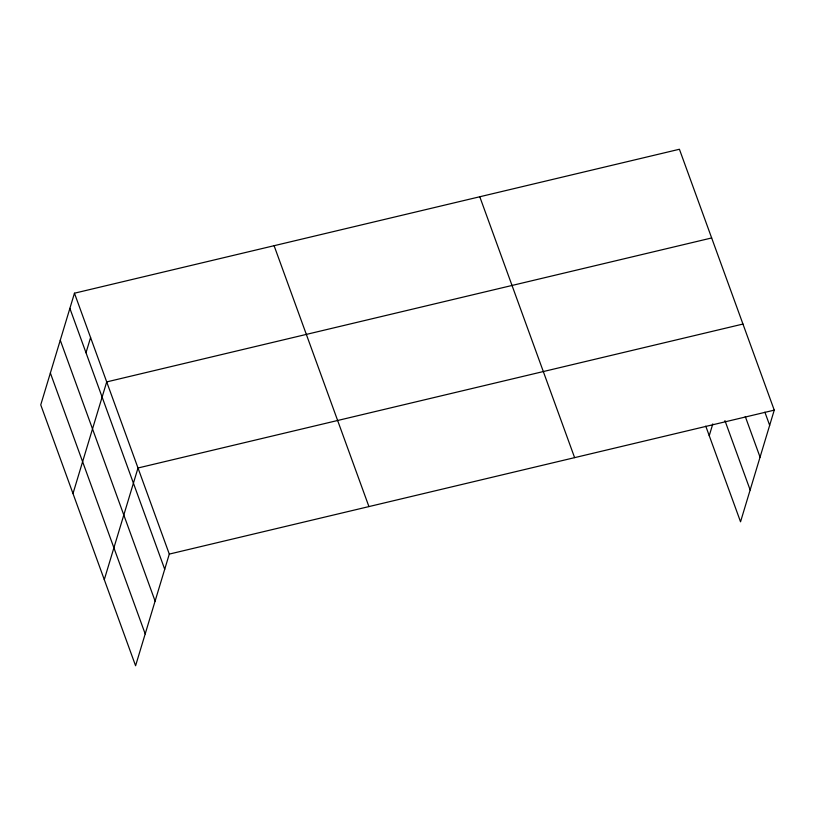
<?xml version="1.0" encoding="UTF-8"?>
<svg xmlns="http://www.w3.org/2000/svg" width="815" height="815" viewBox="0 0 815 815"><rect width="100%" height="100%" fill="white"/><g stroke="black" fill="none" stroke-linecap="round" stroke-linejoin="round"><path stroke-width="1.22" d="M74.46 293.206L40.75 404.861L135.585 665.743L169.296 554.088L74.46 293.206L679.415 149.257L774.25 410.139L740.54 521.794L705.77 426.133M86.003 352.732L90.587 337.553M72.993 493.564L106.704 381.909L711.658 237.96M104.289 579.648L138 467.993L742.954 324.054M709.244 435.699L712.799 423.912M169.296 554.088L774.25 410.139M764.888 412.166L769.666 425.318M745.277 416.496L760.059 457.154M724.943 420.601L750.157 489.958M479.78 196.761L574.616 457.643M274.095 245.702L368.93 506.584M69.876 308.376L164.722 569.267M60.269 340.212L155.105 601.103M50.367 373.015L145.202 633.907"/></g></svg>
